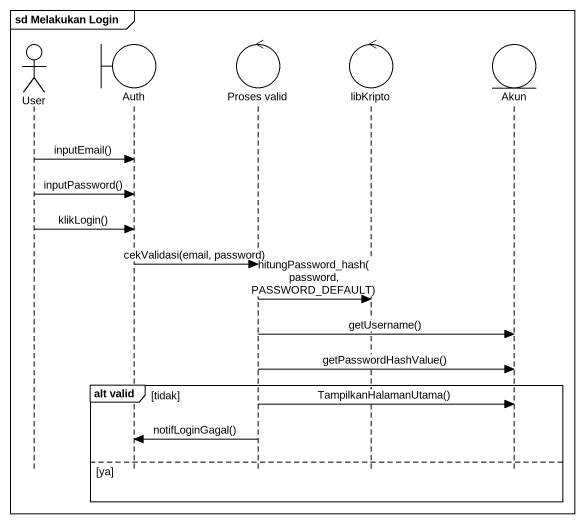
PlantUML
@startuml
mainframe sd Melakukan Login
hide footbox
actor User
boundary Auth
control "Proses valid" as Proses_valid
control libKripto
entity Akun

User -> Auth : inputEmail()
User -> Auth : inputPassword()
User -> Auth : klikLogin()
Auth -> Proses_valid : cekValidasi(email, password)
Proses_valid -> libKripto : hitungPassword_hash(password, PASSWORD_DEFAULT)
Proses_valid -> Akun : getUsername()
Proses_valid -> Akun : getPasswordHashValue()
group alt valid [tidak]
  Proses_valid -> Akun : TampilkanHalamanUtama()
  Proses_valid -> Auth : notifLoginGagal()
else ya
end
@enduml
